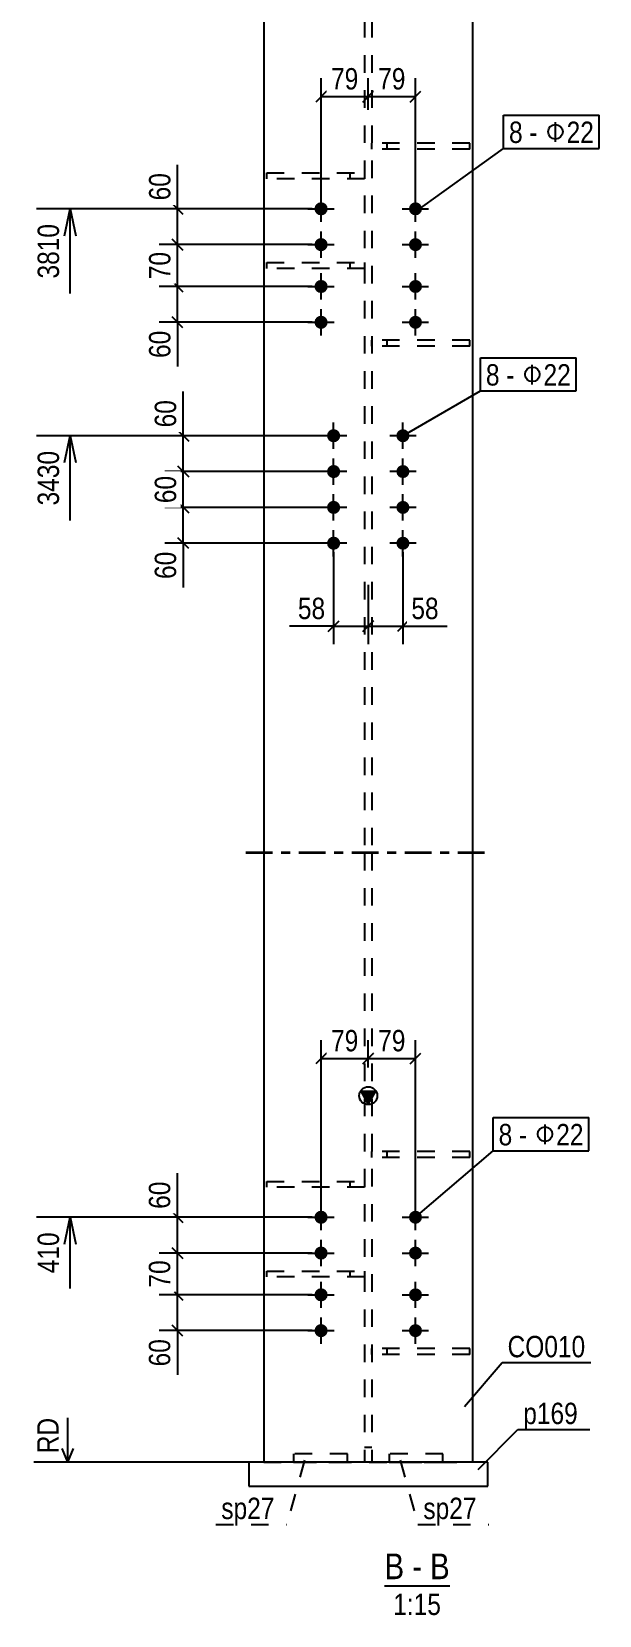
# Model space of a CAD drawing. Header units: millimetres. Extents: x -256 to 585, y -266 to 328.
# Drawn here: x 133.1 to 196.5, y -15.1 to 161.7 of the extents above; entities that cross this region are included whole.
import ezdxf

# ---------------------------------------------------------------- set-up
doc = ezdxf.new("R2010")
doc.units = ezdxf.units.MM
doc.linetypes.add('DXK_LINE_DOT2', pattern=[3.9198, 1.9599, -1.9599])
doc.linetypes.add('DXK_LINE_DOT3', pattern=[5.9187, 2.979, -0.9799, 0.9799, -0.9799])
doc.styles.add('Arial Narrow', font='ARIALN.TTF', dxfattribs={"height": 0.2})

# ---------------------------------------------------------------- blocks, each defined once
blk = doc.blocks.new('Unknown-252070812-13 - 5506')
at = {"color": 6, "linetype": 'Continuous'}
blk.add_line((172.51, -11.82), (179.78, -11.82), dxfattribs=at)
at = {"color": 0, "linetype": 'Continuous'}
for points in [[(174.7, -11.07), (174.7, -8.07), (172.51, -8.07), (172.51, -11.07)], [(176.69, -11.07), (176.69, -8.07), (175.6, -8.07), (175.6, -11.07)], [(179.78, -11.07), (179.78, -8.07), (177.59, -8.07), (177.59, -11.07)], [(178.81, -15.07), (178.81, -12.57), (173.48, -12.57), (173.48, -15.07)]]:
    blk.add_wipeout(points, dxfattribs=at)
at = {"color": 6, "linetype": 'Continuous', "style": 'Arial Narrow'}
for s, height, p in [('B', 2.86, (172.51, -11.07)), ('B', 2.86, (177.59, -11.07)), ('-', 2.86, (175.6, -11.07)), ('1:15', 2.386, (173.48, -15.07))]:
    blk.add_text(s, height=height, dxfattribs=at).set_placement(p)
blk = doc.blocks.new('Part-252070812-5602 - 5506')
at = {"color": 2, "linetype": 'Continuous'}
for p, q in [((157.36, 2), (157.36, -0.67)), ((184.03, 2), (157.36, 2)), ((184.03, -0.67), (184.03, 2)), ((157.36, -0.67), (184.03, -0.67))]:
    blk.add_line(p, q, dxfattribs=at)
blk = doc.blocks.new('Bolt-252070812-5772 - 5506')
at = {"linetype": 'Continuous'}
for points in [[(166.09, 116.57, -1), (167.56, 116.57, -1)], [(166.09, 112.57, -1), (167.56, 112.57, -1)], [(166.09, 108.57, -1), (167.56, 108.57, -1)], [(166.09, 104.57, -1), (167.56, 104.57, -1)]]:
    blk.add_hatch(color=3, dxfattribs=at).paths.add_polyline_path(points)
at = {"color": 3, "linetype": 'Continuous'}
for p, q in [((166.83, 115.1), (166.83, 118.03)), ((168.29, 116.57), (165.36, 116.57)), ((166.83, 111.1), (166.83, 114.03)), ((168.29, 112.57), (165.36, 112.57)), ((166.83, 107.1), (166.83, 110.03)), ((168.29, 108.57), (165.36, 108.57)), ((168.29, 104.57), (165.36, 104.57)), ((166.83, 103.1), (166.83, 106.03))]:
    blk.add_line(p, q, dxfattribs=at)
blk = doc.blocks.new('Part-252070812-5712 - 5506')
at = {"color": 7, "linetype": 'DXK_LINE_DOT2'}
for p, q in [((182.03, 14.67), (171.09, 14.67)), ((171.09, 14), (171.09, 14.67)), ((172.76, 14.67), (172.76, 14)), ((182.03, 14), (182.03, 14.67)), ((182.03, 14), (171.09, 14)), ((182.03, 14), (182.03, 14))]:
    blk.add_line(p, q, dxfattribs=at)
blk = doc.blocks.new('Part-252070812-5537 - 5506')
at = {"linetype": 'Continuous'}
blk.add_hatch(color=2, dxfattribs=at).paths.add_polyline_path([(170.69, 42), (169.89, 43.4), (171.49, 43.4)])
at = {"color": 2, "linetype": 'Continuous'}
for p, q in [((159.03, 182.57), (159.03, 70.1)), ((182.36, 70.1), (182.36, 182.57)), ((159.03, 70), (159.03, 2)), ((182.36, 2), (182.36, 70)), ((170.69, 42), (169.89, 43.4)), ((169.89, 43.4), (171.49, 43.4)), ((171.49, 43.4), (170.69, 42))]:
    blk.add_line(p, q, dxfattribs=at)
at = {"color": 7, "linetype": 'DXK_LINE_DOT2'}
for p, q in [((170.29, 182.57), (170.29, 70.1)), ((171.09, 182.57), (171.09, 70.1)), ((170.29, 70), (170.29, 2)), ((171.09, 70), (171.09, 2)), ((170.29, 3.67), (171.09, 3.67)), ((159.03, 2), (182.36, 2))]:
    blk.add_line(p, q, dxfattribs=at)
at = {"color": 4, "linetype": 'DXK_LINE_DOT3'}
for p, q in [((157.02, 70.1), (184.36, 70.1)), ((157.02, 70), (184.36, 70))]:
    blk.add_line(p, q, dxfattribs=at)
at = {"color": 2, "linetype": 'Continuous'}
blk.add_circle((170.69, 42.9), 1, dxfattribs=at)
blk = doc.blocks.new('Part-252070812-5697 - 5506')
at = {"color": 7, "linetype": 'DXK_LINE_DOT2'}
for p, q in [((159.36, 23.33), (159.36, 23.33)), ((159.36, 22.67), (159.36, 23.33)), ((159.36, 23.33), (170.29, 23.33)), ((168.63, 23.33), (168.63, 22.67)), ((170.29, 23.33), (170.29, 22.67)), ((170.29, 22.67), (159.36, 22.67))]:
    blk.add_line(p, q, dxfattribs=at)
blk = doc.blocks.new('Part-252070812-5652 - 5506')
at = {"color": 7, "linetype": 'DXK_LINE_DOT2'}
for p, q in [((159.36, 145.9), (159.36, 145.9)), ((159.36, 145.23), (159.36, 145.9)), ((159.36, 145.9), (170.29, 145.9)), ((170.29, 145.23), (159.36, 145.23)), ((168.63, 145.9), (168.63, 145.23)), ((170.29, 145.9), (170.29, 145.23))]:
    blk.add_line(p, q, dxfattribs=at)
blk = doc.blocks.new('Part-252070812-5662 - 5506')
at = {"color": 7, "linetype": 'DXK_LINE_DOT2'}
for p, q in [((159.36, 135.9), (159.36, 135.9)), ((159.36, 135.23), (159.36, 135.9)), ((159.36, 135.9), (170.29, 135.9)), ((170.29, 135.23), (159.36, 135.23)), ((168.63, 135.9), (168.63, 135.23)), ((170.29, 135.9), (170.29, 135.23))]:
    blk.add_line(p, q, dxfattribs=at)
blk = doc.blocks.new('Part-252070812-5672 - 5506')
at = {"color": 7, "linetype": 'DXK_LINE_DOT2'}
for p, q in [((182.03, 149.23), (171.09, 149.23)), ((171.09, 148.57), (171.09, 149.23)), ((182.03, 148.57), (171.09, 148.57)), ((172.76, 149.23), (172.76, 148.57)), ((182.03, 148.57), (182.03, 149.23)), ((182.03, 148.57), (182.03, 148.57))]:
    blk.add_line(p, q, dxfattribs=at)
blk = doc.blocks.new('Part-252070812-5677 - 5506')
at = {"color": 7, "linetype": 'DXK_LINE_DOT2'}
for p, q in [((182.03, 127.23), (171.09, 127.23)), ((171.09, 126.57), (171.09, 127.23)), ((182.03, 126.57), (171.09, 126.57)), ((172.76, 127.23), (172.76, 126.57)), ((182.03, 126.57), (182.03, 127.23)), ((182.03, 126.57), (182.03, 126.57))]:
    blk.add_line(p, q, dxfattribs=at)
blk = doc.blocks.new('Part-252070812-5687 - 5506')
at = {"color": 7, "linetype": 'DXK_LINE_DOT2'}
for p, q in [((159.36, 33.33), (159.36, 33.33)), ((159.36, 32.67), (159.36, 33.33)), ((159.36, 33.33), (170.29, 33.33)), ((170.29, 32.67), (159.36, 32.67)), ((168.63, 33.33), (168.63, 32.67)), ((170.29, 33.33), (170.29, 32.67))]:
    blk.add_line(p, q, dxfattribs=at)
blk = doc.blocks.new('Part-252070812-5707 - 5506')
at = {"color": 7, "linetype": 'DXK_LINE_DOT2'}
for p, q in [((182.03, 36.67), (171.09, 36.67)), ((171.09, 36), (171.09, 36.67)), ((182.03, 36), (171.09, 36)), ((172.76, 36.67), (172.76, 36)), ((182.03, 36), (182.03, 36.67)), ((182.03, 36), (182.03, 36))]:
    blk.add_line(p, q, dxfattribs=at)
blk = doc.blocks.new('Part-252070812-18304 - 5506')
at = {"color": 7, "linetype": 'DXK_LINE_DOT2'}
for p, q in [((173.03, 2.93), (173.03, 2)), ((179.03, 2.93), (173.03, 2.93)), ((173.03, 2), (179.03, 2)), ((179.03, 2), (179.03, 2.93))]:
    blk.add_line(p, q, dxfattribs=at)
blk = doc.blocks.new('Bolt-252070812-5737 - 5506')
at = {"linetype": 'Continuous'}
for points in [[(164.69, 141.9, -1), (166.16, 141.9, -1)], [(164.69, 137.9, -1), (166.16, 137.9, -1)], [(164.69, 133.23, -1), (166.16, 133.23, -1)], [(164.69, 129.23, -1), (166.16, 129.23, -1)]]:
    blk.add_hatch(color=3, dxfattribs=at).paths.add_polyline_path(points)
at = {"color": 3, "linetype": 'Continuous'}
for p, q in [((165.43, 140.43), (165.43, 143.37)), ((163.96, 141.9), (166.89, 141.9)), ((163.96, 137.9), (166.89, 137.9)), ((165.43, 136.43), (165.43, 139.37)), ((165.43, 131.77), (165.43, 134.7)), ((163.96, 133.23), (166.89, 133.23)), ((163.96, 129.23), (166.89, 129.23)), ((165.43, 127.77), (165.43, 130.7))]:
    blk.add_line(p, q, dxfattribs=at)
blk = doc.blocks.new('Bolt-252070812-5742 - 5506')
at = {"linetype": 'Continuous'}
for points in [[(175.23, 141.9, -1), (176.69, 141.9, -1)], [(175.23, 137.9, -1), (176.69, 137.9, -1)], [(175.23, 133.23, -1), (176.69, 133.23, -1)], [(175.23, 129.23, -1), (176.69, 129.23, -1)]]:
    blk.add_hatch(color=3, dxfattribs=at).paths.add_polyline_path(points)
at = {"color": 3, "linetype": 'Continuous'}
for p, q in [((175.96, 140.43), (175.96, 143.37)), ((174.49, 141.9), (177.43, 141.9)), ((174.49, 137.9), (177.43, 137.9)), ((175.96, 136.43), (175.96, 139.37)), ((175.96, 131.77), (175.96, 134.7)), ((174.49, 133.23), (177.43, 133.23)), ((174.49, 129.23), (177.43, 129.23)), ((175.96, 127.77), (175.96, 130.7))]:
    blk.add_line(p, q, dxfattribs=at)
blk = doc.blocks.new('Bolt-252070812-5747 - 5506')
at = {"linetype": 'Continuous'}
for points in [[(164.69, 29.33, -1), (166.16, 29.33, -1)], [(164.69, 25.33, -1), (166.16, 25.33, -1)], [(164.69, 20.67, -1), (166.16, 20.67, -1)], [(164.69, 16.67, -1), (166.16, 16.67, -1)]]:
    blk.add_hatch(color=3, dxfattribs=at).paths.add_polyline_path(points)
at = {"color": 3, "linetype": 'Continuous'}
for p, q in [((165.43, 27.87), (165.43, 30.8)), ((163.96, 29.33), (166.89, 29.33)), ((165.43, 23.87), (165.43, 26.8)), ((163.96, 25.33), (166.89, 25.33)), ((165.43, 19.2), (165.43, 22.13)), ((163.96, 20.67), (166.89, 20.67)), ((165.43, 15.2), (165.43, 18.13)), ((163.96, 16.67), (166.89, 16.67))]:
    blk.add_line(p, q, dxfattribs=at)
blk = doc.blocks.new('Bolt-252070812-5752 - 5506')
at = {"linetype": 'Continuous'}
for points in [[(175.23, 29.33, -1), (176.69, 29.33, -1)], [(175.23, 25.33, -1), (176.69, 25.33, -1)], [(175.23, 20.67, -1), (176.69, 20.67, -1)], [(175.23, 16.67, -1), (176.69, 16.67, -1)]]:
    blk.add_hatch(color=3, dxfattribs=at).paths.add_polyline_path(points)
at = {"color": 3, "linetype": 'Continuous'}
for p, q in [((175.96, 27.87), (175.96, 30.8)), ((174.49, 29.33), (177.43, 29.33)), ((175.96, 23.87), (175.96, 26.8)), ((174.49, 25.33), (177.43, 25.33)), ((175.96, 19.2), (175.96, 22.13)), ((174.49, 20.67), (177.43, 20.67)), ((175.96, 15.2), (175.96, 18.13)), ((174.49, 16.67), (177.43, 16.67))]:
    blk.add_line(p, q, dxfattribs=at)
blk = doc.blocks.new('Bolt-252070812-5767 - 5506')
at = {"linetype": 'Continuous'}
for points in [[(173.83, 116.57, -1), (175.29, 116.57, -1)], [(173.83, 112.57, -1), (175.29, 112.57, -1)], [(173.83, 108.57, -1), (175.29, 108.57, -1)], [(173.83, 104.57, -1), (175.29, 104.57, -1)]]:
    blk.add_hatch(color=3, dxfattribs=at).paths.add_polyline_path(points)
at = {"color": 3, "linetype": 'Continuous'}
for p, q in [((174.56, 115.1), (174.56, 118.03)), ((176.03, 116.57), (173.09, 116.57)), ((174.56, 111.1), (174.56, 114.03)), ((176.03, 112.57), (173.09, 112.57)), ((174.56, 107.1), (174.56, 110.03)), ((176.03, 108.57), (173.09, 108.57)), ((176.03, 104.57), (173.09, 104.57)), ((174.56, 103.1), (174.56, 106.03))]:
    blk.add_line(p, q, dxfattribs=at)
blk = doc.blocks.new('Part-252070812-18302 - 5506')
at = {"color": 7, "linetype": 'DXK_LINE_DOT2'}
for p, q in [((162.36, 2.93), (162.36, 2)), ((168.36, 2.93), (162.36, 2.93)), ((162.36, 2), (168.36, 2)), ((168.36, 2), (168.36, 2.93))]:
    blk.add_line(p, q, dxfattribs=at)
blk = doc.blocks.new('StraightDimension-252070812-48450 - 5506')
at = {"color": 7, "linetype": 'Continuous'}
for p, q in [((148.79, 21.27), (149.99, 20.07)), ((164.43, 20.67), (147.34, 20.67)), ((149.39, 16.67), (149.39, 20.67)), ((164.43, 16.67), (147.34, 16.67)), ((149.99, 16.07), (148.79, 17.27))]:
    blk.add_line(p, q, dxfattribs=at)
at = {"color": 0}
blk.add_wipeout([(149.09, 16.23), (145.59, 16.23), (145.59, 12.18), (149.09, 12.18)], dxfattribs=at)
at = {"color": 7, "linetype": 'Continuous'}
blk.add_line((149.39, 16.67), (149.39, 11.74), dxfattribs=at)
blk.add_line((149.39, 16.67), (149.39, 11.74), dxfattribs=at)
at = {"color": 4, "style": 'Arial Narrow'}
blk.add_text('60', height=2.386, rotation=90.0002, dxfattribs=at).set_placement((148.59, 12.68))
blk = doc.blocks.new('StraightDimension-252070812-48728 - 5506')
at = {"color": 7, "linetype": 'Continuous'}
for p, q in [((164.43, 133.23), (147.36, 133.23)), ((148.81, 133.83), (150.01, 132.63)), ((149.41, 129.23), (149.41, 133.23)), ((164.43, 129.23), (147.36, 129.23)), ((150.01, 128.63), (148.81, 129.83))]:
    blk.add_line(p, q, dxfattribs=at)
at = {"color": 0}
blk.add_wipeout([(149.11, 128.8), (145.61, 128.8), (145.61, 124.75), (149.11, 124.75)], dxfattribs=at)
at = {"color": 7, "linetype": 'Continuous'}
blk.add_line((149.41, 129.23), (149.41, 124.31), dxfattribs=at)
blk.add_line((149.41, 129.23), (149.41, 124.31), dxfattribs=at)
at = {"color": 4, "style": 'Arial Narrow'}
blk.add_text('60', height=2.386, rotation=90.0002, dxfattribs=at).set_placement((148.61, 125.25))
blk = doc.blocks.new('StraightDimension-252070812-48620 - 5506')
at = {"color": 7, "linetype": 'Continuous'}
for p, q in [((174.56, 103.57), (174.56, 93.3)), ((170.69, 99.94), (170.69, 93.3)), ((170.09, 94.7), (171.29, 95.9)), ((175.16, 95.9), (173.96, 94.7)), ((170.69, 95.3), (174.56, 95.3))]:
    blk.add_line(p, q, dxfattribs=at)
at = {"color": 0}
blk.add_wipeout([(179.04, 95.6), (179.04, 99.1), (175, 99.1), (175, 95.6)], dxfattribs=at)
at = {"color": 7, "linetype": 'Continuous'}
blk.add_line((174.56, 95.3), (179.48, 95.3), dxfattribs=at)
blk.add_line((174.56, 95.3), (179.48, 95.3), dxfattribs=at)
at = {"color": 4, "style": 'Arial Narrow'}
blk.add_text('58', height=2.386, dxfattribs=at).set_placement((175.5, 96.1))
blk = doc.blocks.new('StraightDimension-252070812-48726 - 5506')
at = {"color": 7, "linetype": 'Continuous'}
for p, q in [((164.43, 141.9), (147.36, 141.9)), ((148.81, 142.5), (150.01, 141.3)), ((149.41, 137.9), (149.41, 141.9)), ((164.43, 137.9), (147.36, 137.9)), ((150.01, 137.3), (148.81, 138.5))]:
    blk.add_line(p, q, dxfattribs=at)
at = {"color": 0}
blk.add_wipeout([(149.11, 146.38), (145.61, 146.38), (145.61, 142.34), (149.11, 142.34)], dxfattribs=at)
at = {"color": 7, "linetype": 'Continuous'}
blk.add_line((149.41, 141.9), (149.41, 146.82), dxfattribs=at)
blk.add_line((149.41, 141.9), (149.41, 146.82), dxfattribs=at)
at = {"color": 4, "style": 'Arial Narrow'}
blk.add_text('60', height=2.386, rotation=90.0002, dxfattribs=at).set_placement((148.61, 142.84))
blk = doc.blocks.new('StraightDimension-252070812-48542 - 5506')
at = {"color": 7, "linetype": 'Continuous'}
for p, q in [((170.69, 46.03), (170.69, 49.1)), ((175.96, 30.33), (175.96, 49.1)), ((171.29, 47.65), (170.09, 46.45)), ((170.69, 47.05), (175.96, 47.05)), ((175.36, 46.45), (176.56, 47.65))]:
    blk.add_line(p, q, dxfattribs=at)
at = {"color": 0}
blk.add_wipeout([(175.35, 47.35), (175.35, 50.85), (171.3, 50.85), (171.3, 47.35)], dxfattribs=at)
at = {"color": 4, "style": 'Arial Narrow'}
blk.add_text('79', height=2.386, dxfattribs=at).set_placement((171.8, 47.85))
blk = doc.blocks.new('StraightDimension-252070812-48621 - 5506')
at = {"color": 7, "linetype": 'Continuous'}
for p, q in [((166.83, 103.57), (166.83, 93.3)), ((170.69, 99.94), (170.69, 93.3)), ((166.23, 94.7), (167.43, 95.9)), ((171.29, 95.9), (170.09, 94.7)), ((166.83, 95.3), (170.69, 95.3))]:
    blk.add_line(p, q, dxfattribs=at)
at = {"color": 0}
blk.add_wipeout([(166.39, 95.6), (166.39, 99.1), (162.34, 99.1), (162.34, 95.6)], dxfattribs=at)
at = {"color": 7, "linetype": 'Continuous'}
blk.add_line((166.83, 95.3), (161.9, 95.3), dxfattribs=at)
blk.add_line((166.83, 95.3), (161.9, 95.3), dxfattribs=at)
at = {"color": 4, "style": 'Arial Narrow'}
blk.add_text('58', height=2.386, dxfattribs=at).set_placement((162.84, 96.1))
blk = doc.blocks.new('StraightDimension-252070812-48449 - 5506')
at = {"color": 7, "linetype": 'Continuous'}
for p, q in [((164.43, 25.33), (147.34, 25.33)), ((148.79, 25.93), (149.99, 24.73)), ((149.39, 20.67), (149.39, 25.33)), ((149.99, 20.07), (148.79, 21.27)), ((164.43, 20.67), (147.34, 20.67))]:
    blk.add_line(p, q, dxfattribs=at)
at = {"color": 0}
blk.add_wipeout([(149.09, 25.02), (145.59, 25.02), (145.59, 20.98), (149.09, 20.98)], dxfattribs=at)
at = {"color": 4, "style": 'Arial Narrow'}
blk.add_text('70', height=2.386, rotation=90.0002, dxfattribs=at).set_placement((148.59, 21.48))
blk = doc.blocks.new('StraightDimension-252070812-48448 - 5506')
at = {"color": 7, "linetype": 'Continuous'}
for p, q in [((164.43, 29.33), (147.34, 29.33)), ((148.79, 29.93), (149.99, 28.73)), ((149.39, 25.33), (149.39, 29.33)), ((164.43, 25.33), (147.34, 25.33)), ((149.99, 24.73), (148.79, 25.93))]:
    blk.add_line(p, q, dxfattribs=at)
at = {"color": 0}
blk.add_wipeout([(149.09, 33.82), (145.59, 33.82), (145.59, 29.77), (149.09, 29.77)], dxfattribs=at)
at = {"color": 7, "linetype": 'Continuous'}
blk.add_line((149.39, 29.33), (149.39, 34.26), dxfattribs=at)
blk.add_line((149.39, 29.33), (149.39, 34.26), dxfattribs=at)
at = {"color": 4, "style": 'Arial Narrow'}
blk.add_text('60', height=2.386, rotation=90.0002, dxfattribs=at).set_placement((148.59, 30.27))
blk = doc.blocks.new('StraightDimension-252070812-48595 - 5506')
at = {"color": 7, "linetype": 'Continuous'}
for p, q in [((165.83, 108.57), (148, 108.57)), ((149.45, 109.17), (150.65, 107.97)), ((150.05, 104.57), (150.05, 108.57)), ((165.83, 104.57), (148, 104.57)), ((150.65, 103.97), (149.45, 105.17))]:
    blk.add_line(p, q, dxfattribs=at)
at = {"color": 0}
blk.add_wipeout([(149.75, 104.13), (146.25, 104.13), (146.25, 100.08), (149.75, 100.08)], dxfattribs=at)
at = {"color": 7, "linetype": 'Continuous'}
blk.add_line((150.05, 104.57), (150.05, 99.64), dxfattribs=at)
blk.add_line((150.05, 104.57), (150.05, 99.64), dxfattribs=at)
at = {"color": 4, "style": 'Arial Narrow'}
blk.add_text('60', height=2.386, rotation=90.0002, dxfattribs=at).set_placement((149.25, 100.58))
blk = doc.blocks.new('StraightDimension-252070812-48754 - 5506')
at = {"color": 7, "linetype": 'Continuous'}
for p, q in [((165.43, 142.9), (165.43, 156.47)), ((170.69, 152.94), (170.69, 156.47)), ((166.03, 155.02), (164.83, 153.82)), ((165.43, 154.42), (170.69, 154.42)), ((170.09, 153.82), (171.29, 155.02))]:
    blk.add_line(p, q, dxfattribs=at)
at = {"color": 0}
blk.add_wipeout([(170.08, 154.72), (170.08, 158.22), (166.04, 158.22), (166.04, 154.72)], dxfattribs=at)
at = {"color": 4, "style": 'Arial Narrow'}
blk.add_text('79', height=2.386, dxfattribs=at).set_placement((166.54, 155.22))
blk = doc.blocks.new('StraightDimension-252070812-48365 - 5506')
at = {"color": 7, "linetype": 'Continuous'}
for p, q in [((164.43, 141.9), (133.68, 141.9)), ((136.8, 138.9), (137.43, 141.9)), ((137.43, 141.9), (138.05, 138.9)), ((137.43, 132.43), (137.43, 141.9))]:
    blk.add_line(p, q, dxfattribs=at)
at = {"color": 0}
blk.add_wipeout([(136.68, 140.71), (133.18, 140.71), (133.18, 133.62), (136.68, 133.62)], dxfattribs=at)
at = {"color": 4, "style": 'Arial Narrow'}
blk.add_text('3810', height=2.386, rotation=90.0002, dxfattribs=at).set_placement((136.18, 134.12))
blk = doc.blocks.new('StraightDimension-252070812-48366 - 5506')
at = {"color": 7, "linetype": 'Continuous'}
for p, q in [((165.83, 116.57), (133.68, 116.57)), ((136.8, 113.57), (137.43, 116.57)), ((137.43, 116.57), (138.05, 113.57)), ((137.43, 107.1), (137.43, 116.57))]:
    blk.add_line(p, q, dxfattribs=at)
at = {"color": 0}
blk.add_wipeout([(136.68, 115.38), (133.18, 115.38), (133.18, 108.29), (136.68, 108.29)], dxfattribs=at)
at = {"color": 4, "style": 'Arial Narrow'}
blk.add_text('3430', height=2.386, rotation=90.0002, dxfattribs=at).set_placement((136.18, 108.79))
blk = doc.blocks.new('StraightDimension-252070812-48753 - 5506')
at = {"color": 7, "linetype": 'Continuous'}
for p, q in [((170.69, 152.94), (170.69, 156.47)), ((175.96, 142.9), (175.96, 156.47)), ((171.29, 155.02), (170.09, 153.82)), ((170.69, 154.42), (175.96, 154.42)), ((175.36, 153.82), (176.56, 155.02))]:
    blk.add_line(p, q, dxfattribs=at)
at = {"color": 0}
blk.add_wipeout([(175.35, 154.72), (175.35, 158.22), (171.3, 158.22), (171.3, 154.72)], dxfattribs=at)
at = {"color": 4, "style": 'Arial Narrow'}
blk.add_text('79', height=2.386, dxfattribs=at).set_placement((171.8, 155.22))
blk = doc.blocks.new('StraightDimension-252070812-48367 - 5506')
at = {"color": 7, "linetype": 'Continuous'}
for p, q in [((164.43, 29.33), (133.68, 29.33)), ((136.8, 26.33), (137.43, 29.33)), ((137.43, 29.33), (138.05, 26.33)), ((137.43, 21.39), (137.43, 29.33))]:
    blk.add_line(p, q, dxfattribs=at)
at = {"color": 0, "linetype": 'Continuous'}
blk.add_wipeout([(136.63, 7.44), (133.13, 7.44), (133.13, 2.49), (136.63, 2.49)], dxfattribs=at)
at = {"color": 7, "linetype": 'Continuous'}
for p, q in [((137.13, 6.94), (137.13, 2)), ((158.03, 2), (133.38, 2)), ((136.5, 3.5), (137.13, 2)), ((137.75, 3.5), (137.13, 2))]:
    blk.add_line(p, q, dxfattribs=at)
at = {"color": 4, "linetype": 'Continuous', "style": 'Arial Narrow'}
blk.add_text('RD', height=2.386, rotation=90.0002, dxfattribs=at).set_placement((136.13, 2.99))
at = {"color": 0}
blk.add_wipeout([(136.68, 28.15), (133.18, 28.15), (133.18, 22.58), (136.68, 22.58)], dxfattribs=at)
at = {"color": 4, "style": 'Arial Narrow'}
blk.add_text('410', height=2.386, rotation=90.0002, dxfattribs=at).set_placement((136.18, 23.08))
blk = doc.blocks.new('StraightDimension-252070812-48543 - 5506')
at = {"color": 7, "linetype": 'Continuous'}
for p, q in [((165.43, 30.33), (165.43, 49.1)), ((170.69, 46.03), (170.69, 49.1)), ((166.03, 47.65), (164.83, 46.45)), ((165.43, 47.05), (170.69, 47.05)), ((170.09, 46.45), (171.29, 47.65))]:
    blk.add_line(p, q, dxfattribs=at)
at = {"color": 0}
blk.add_wipeout([(170.08, 47.35), (170.08, 50.85), (166.04, 50.85), (166.04, 47.35)], dxfattribs=at)
at = {"color": 4, "style": 'Arial Narrow'}
blk.add_text('79', height=2.386, dxfattribs=at).set_placement((166.54, 47.85))
blk = doc.blocks.new('StraightDimension-252070812-48593 - 5506')
at = {"color": 7, "linetype": 'Continuous'}
for p, q in [((149.45, 117.17), (150.65, 115.97)), ((165.83, 116.57), (148, 116.57)), ((150.05, 112.57), (150.05, 116.57)), ((150.65, 111.97), (149.45, 113.17)), ((165.83, 112.57), (148, 112.57))]:
    blk.add_line(p, q, dxfattribs=at)
at = {"color": 0}
blk.add_wipeout([(149.75, 121.05), (146.25, 121.05), (146.25, 117), (149.75, 117)], dxfattribs=at)
at = {"color": 7, "linetype": 'Continuous'}
blk.add_line((150.05, 116.57), (150.05, 121.49), dxfattribs=at)
blk.add_line((150.05, 116.57), (150.05, 121.49), dxfattribs=at)
at = {"color": 4, "style": 'Arial Narrow'}
blk.add_text('60', height=2.386, rotation=90.0002, dxfattribs=at).set_placement((149.25, 117.5))
blk = doc.blocks.new('StraightDimension-252070812-48594 - 5506')
at = {"color": 7, "linetype": 'Continuous'}
for p, q in [((149.45, 113.17), (150.65, 111.97)), ((165.83, 112.57), (148, 112.57)), ((150.05, 108.57), (150.05, 112.57)), ((165.83, 108.57), (148, 108.57)), ((150.65, 107.97), (149.45, 109.17))]:
    blk.add_line(p, q, dxfattribs=at)
at = {"color": 0}
blk.add_wipeout([(149.75, 112.59), (146.25, 112.59), (146.25, 108.54), (149.75, 108.54)], dxfattribs=at)
at = {"color": 4, "style": 'Arial Narrow'}
blk.add_text('60', height=2.386, rotation=90.0002, dxfattribs=at).set_placement((149.25, 109.04))
blk = doc.blocks.new('StraightDimension-252070812-48727 - 5506')
at = {"color": 7, "linetype": 'Continuous'}
for p, q in [((164.43, 137.9), (147.36, 137.9)), ((148.81, 138.5), (150.01, 137.3)), ((149.41, 133.23), (149.41, 137.9)), ((164.43, 133.23), (147.36, 133.23)), ((150.01, 132.63), (148.81, 133.83))]:
    blk.add_line(p, q, dxfattribs=at)
at = {"color": 0}
blk.add_wipeout([(149.11, 137.59), (145.61, 137.59), (145.61, 133.54), (149.11, 133.54)], dxfattribs=at)
at = {"color": 4, "style": 'Arial Narrow'}
blk.add_text('70', height=2.386, rotation=90.0002, dxfattribs=at).set_placement((148.61, 134.04))
blk = doc.blocks.new('Mark-252070812-18979 - 5506')
at = {"color": 7, "linetype": 'DXK_LINE_DOT2'}
blk.add_line((163.58, 2.21), (161.58, -4.96), dxfattribs=at)
at = {"color": 0}
blk.add_wipeout([(160.23, -4.36), (160.23, -1.86), (154.29, -1.86), (154.29, -4.36)], dxfattribs=at)
blk.add_wipeout([(160.23, -4.36), (160.23, -1.86), (154.29, -1.86), (154.29, -4.36)], dxfattribs=at)
at = {"color": 7, "linetype": 'DXK_LINE_DOT2'}
blk.add_line((153.69, -4.96), (161.58, -4.96), dxfattribs=at)
at = {"color": 3, "style": 'Arial Narrow'}
blk.add_text('sp27', height=2.386, dxfattribs=at).set_placement((154.29, -4.36))
blk = doc.blocks.new('Mark-252070812-5533 - 5506')
at = {"color": 0}
blk.add_wipeout([(194.92, 13.7), (194.92, 16.2), (186.24, 16.2), (186.24, 13.7)], dxfattribs=at)
blk.add_wipeout([(194.92, 13.7), (194.92, 16.2), (186.24, 16.2), (186.24, 13.7)], dxfattribs=at)
at = {"color": 7, "linetype": 'Continuous'}
for p, q in [((181.42, 8.22), (185.64, 13.1)), ((185.64, 13.1), (195.52, 13.1))]:
    blk.add_line(p, q, dxfattribs=at)
at = {"color": 3, "style": 'Arial Narrow'}
blk.add_text('CO010', height=2.386, dxfattribs=at).set_placement((186.24, 13.7))
blk = doc.blocks.new('Mark-252070812-5598 - 5506')
at = {"color": 0}
blk.add_wipeout([(194.08, 6.24), (194.08, 8.74), (187.99, 8.74), (187.99, 6.24)], dxfattribs=at)
blk.add_wipeout([(194.08, 6.24), (194.08, 8.74), (187.99, 8.74), (187.99, 6.24)], dxfattribs=at)
at = {"color": 7, "linetype": 'Continuous'}
for p, q in [((182.94, 1.18), (187.39, 5.64)), ((187.39, 5.64), (195.43, 5.64))]:
    blk.add_line(p, q, dxfattribs=at)
at = {"color": 3, "style": 'Arial Narrow'}
blk.add_text('p169', height=2.386, dxfattribs=at).set_placement((187.99, 6.24))
blk = doc.blocks.new('Mark-252070812-18982 - 5506')
at = {"color": 0}
blk.add_wipeout([(182.78, -4.36), (182.78, -1.86), (176.84, -1.86), (176.84, -4.36)], dxfattribs=at)
blk.add_wipeout([(182.78, -4.36), (182.78, -1.86), (176.84, -1.86), (176.84, -4.36)], dxfattribs=at)
at = {"color": 7, "linetype": 'DXK_LINE_DOT2'}
for p, q in [((174.24, 2.21), (176.24, -4.96)), ((176.24, -4.96), (184.13, -4.96))]:
    blk.add_line(p, q, dxfattribs=at)
at = {"color": 3, "style": 'Arial Narrow'}
blk.add_text('sp27', height=2.386, dxfattribs=at).set_placement((176.84, -4.36))
blk = doc.blocks.new('MarkSet-252070812-44022 - 5506')
at = {"color": 0}
blk.add_wipeout([(187.92, 149.25), (187.92, 151.75), (186.4, 151.75), (186.4, 149.25)], dxfattribs=at)
blk.add_wipeout([(187.92, 149.25), (187.92, 151.75), (186.4, 151.75), (186.4, 149.25)], dxfattribs=at)
at = {"color": 7, "linetype": 'Continuous'}
for p, q in [((185.8, 148.65), (185.8, 152.35)), ((175.87, 141.48), (185.8, 148.65))]:
    blk.add_line(p, q, dxfattribs=at)
at = {"color": 0}
blk.add_wipeout([(189.58, 149.25), (189.58, 151.75), (188.67, 151.75), (188.67, 149.25)], dxfattribs=at)
blk.add_wipeout([(189.58, 149.25), (189.58, 151.75), (188.67, 151.75), (188.67, 149.25)], dxfattribs=at)
at = {"color": 3, "style": 'Arial Narrow'}
blk.add_text('8', height=2.39, dxfattribs=at).set_placement((186.4, 149.25))
at = {"color": 0}
blk.add_wipeout([(192.83, 149.25), (192.83, 151.75), (190.33, 151.75), (190.33, 149.25)], dxfattribs=at)
at = {"color": 3, "linetype": 'Continuous'}
blk.add_line((191.58, 149.38), (191.58, 151.57), dxfattribs=at)
at = {"color": 3, "style": 'Arial Narrow'}
blk.add_text('-', height=2.39, dxfattribs=at).set_placement((188.67, 149.25))
at = {"color": 0}
blk.add_wipeout([(195.88, 149.25), (195.88, 151.75), (192.83, 151.75), (192.83, 149.25)], dxfattribs=at)
blk.add_wipeout([(195.88, 149.25), (195.88, 151.75), (192.83, 151.75), (192.83, 149.25)], dxfattribs=at)
at = {"color": 7, "linetype": 'Continuous'}
for p, q in [((185.8, 152.35), (196.48, 152.35)), ((196.48, 148.65), (196.48, 152.35)), ((185.8, 148.65), (196.48, 148.65))]:
    blk.add_line(p, q, dxfattribs=at)
at = {"color": 3, "linetype": 'Continuous'}
blk.add_circle((191.58, 150.5), 0.812, dxfattribs=at)
at = {"color": 3, "style": 'Arial Narrow'}
blk.add_text('22', height=2.386, dxfattribs=at).set_placement((192.83, 149.25))
blk = doc.blocks.new('MarkSet-252070812-51120 - 5506')
at = {"color": 0}
blk.add_wipeout([(186.76, 37.36), (186.76, 39.86), (185.24, 39.86), (185.24, 37.36)], dxfattribs=at)
blk.add_wipeout([(186.76, 37.36), (186.76, 39.86), (185.24, 39.86), (185.24, 37.36)], dxfattribs=at)
at = {"color": 7, "linetype": 'Continuous'}
for p, q in [((184.64, 36.76), (184.64, 40.46)), ((175.96, 29.33), (184.64, 36.76))]:
    blk.add_line(p, q, dxfattribs=at)
at = {"color": 0}
blk.add_wipeout([(188.42, 37.36), (188.42, 39.86), (187.51, 39.86), (187.51, 37.36)], dxfattribs=at)
blk.add_wipeout([(188.42, 37.36), (188.42, 39.86), (187.51, 39.86), (187.51, 37.36)], dxfattribs=at)
at = {"color": 3, "style": 'Arial Narrow'}
blk.add_text('8', height=2.39, dxfattribs=at).set_placement((185.24, 37.36))
at = {"color": 0}
blk.add_wipeout([(191.67, 37.36), (191.67, 39.86), (189.17, 39.86), (189.17, 37.36)], dxfattribs=at)
at = {"color": 3, "linetype": 'Continuous'}
blk.add_line((190.42, 37.49), (190.42, 39.67), dxfattribs=at)
at = {"color": 3, "style": 'Arial Narrow'}
blk.add_text('-', height=2.39, dxfattribs=at).set_placement((187.51, 37.36))
at = {"color": 0}
blk.add_wipeout([(194.72, 37.36), (194.72, 39.86), (191.67, 39.86), (191.67, 37.36)], dxfattribs=at)
blk.add_wipeout([(194.72, 37.36), (194.72, 39.86), (191.67, 39.86), (191.67, 37.36)], dxfattribs=at)
at = {"color": 7, "linetype": 'Continuous'}
for p, q in [((184.64, 40.46), (195.32, 40.46)), ((195.32, 36.76), (195.32, 40.46)), ((184.64, 36.76), (195.32, 36.76))]:
    blk.add_line(p, q, dxfattribs=at)
at = {"color": 3, "linetype": 'Continuous'}
blk.add_circle((190.42, 38.61), 0.812, dxfattribs=at)
at = {"color": 3, "style": 'Arial Narrow'}
blk.add_text('22', height=2.386, dxfattribs=at).set_placement((191.67, 37.36))
blk = doc.blocks.new('MarkSet-252070812-51137 - 5506')
at = {"color": 0}
blk.add_wipeout([(185.34, 122.17), (185.34, 124.67), (183.82, 124.67), (183.82, 122.17)], dxfattribs=at)
blk.add_wipeout([(185.34, 122.17), (185.34, 124.67), (183.82, 124.67), (183.82, 122.17)], dxfattribs=at)
at = {"color": 7, "linetype": 'Continuous'}
for p, q in [((183.22, 121.57), (183.22, 125.27)), ((174.56, 116.57), (183.22, 121.57))]:
    blk.add_line(p, q, dxfattribs=at)
at = {"color": 0}
blk.add_wipeout([(187, 122.17), (187, 124.67), (186.09, 124.67), (186.09, 122.17)], dxfattribs=at)
blk.add_wipeout([(187, 122.17), (187, 124.67), (186.09, 124.67), (186.09, 122.17)], dxfattribs=at)
at = {"color": 3, "style": 'Arial Narrow'}
blk.add_text('8', height=2.39, dxfattribs=at).set_placement((183.82, 122.17))
at = {"color": 0}
blk.add_wipeout([(190.25, 122.17), (190.25, 124.67), (187.75, 124.67), (187.75, 122.17)], dxfattribs=at)
at = {"color": 3, "linetype": 'Continuous'}
blk.add_line((189, 122.29), (189, 124.48), dxfattribs=at)
at = {"color": 3, "style": 'Arial Narrow'}
blk.add_text('-', height=2.39, dxfattribs=at).set_placement((186.09, 122.17))
at = {"color": 0}
blk.add_wipeout([(193.3, 122.17), (193.3, 124.67), (190.25, 124.67), (190.25, 122.17)], dxfattribs=at)
blk.add_wipeout([(193.3, 122.17), (193.3, 124.67), (190.25, 124.67), (190.25, 122.17)], dxfattribs=at)
at = {"color": 7, "linetype": 'Continuous'}
for p, q in [((183.22, 125.27), (193.9, 125.27)), ((193.9, 121.57), (193.9, 125.27)), ((183.22, 121.57), (193.9, 121.57))]:
    blk.add_line(p, q, dxfattribs=at)
at = {"color": 3, "linetype": 'Continuous'}
blk.add_circle((189, 123.42), 0.812, dxfattribs=at)
at = {"color": 3, "style": 'Arial Narrow'}
blk.add_text('22', height=2.386, dxfattribs=at).set_placement((190.25, 122.17))

msp = doc.modelspace()

# ---------------------------------------------------------------- block references
for name in ['Part-252070812-5537 - 5506', 'Part-252070812-5672 - 5506', 'Part-252070812-5652 - 5506', 'Bolt-252070812-5737 - 5506', 'Bolt-252070812-5742 - 5506', 'Part-252070812-5662 - 5506', 'Part-252070812-5677 - 5506', 'Bolt-252070812-5772 - 5506', 'Bolt-252070812-5767 - 5506', 'Part-252070812-5707 - 5506', 'Part-252070812-5687 - 5506', 'Bolt-252070812-5747 - 5506', 'Bolt-252070812-5752 - 5506', 'Part-252070812-5697 - 5506', 'Part-252070812-5712 - 5506', 'Part-252070812-5602 - 5506', 'Part-252070812-18302 - 5506', 'Part-252070812-18304 - 5506', 'Unknown-252070812-13 - 5506']:
    msp.add_blockref(name, (0, 0))

# ---------------------------------------------------------------- next in the draw order: block references
for name in ['StraightDimension-252070812-48726 - 5506', 'StraightDimension-252070812-48728 - 5506', 'MarkSet-252070812-51137 - 5506', 'StraightDimension-252070812-48620 - 5506', 'StraightDimension-252070812-48542 - 5506', 'StraightDimension-252070812-48450 - 5506', 'Mark-252070812-5533 - 5506']:
    msp.add_blockref(name, (0, 0))

# ---------------------------------------------------------------- next in the draw order: block references
for name in ['StraightDimension-252070812-48754 - 5506', 'StraightDimension-252070812-48365 - 5506', 'StraightDimension-252070812-48621 - 5506', 'MarkSet-252070812-51120 - 5506', 'StraightDimension-252070812-48449 - 5506', 'Mark-252070812-5598 - 5506']:
    msp.add_blockref(name, (0, 0))

# ---------------------------------------------------------------- next in the draw order: block references
for name in ['StraightDimension-252070812-48753 - 5506', 'StraightDimension-252070812-48727 - 5506', 'StraightDimension-252070812-48595 - 5506', 'StraightDimension-252070812-48448 - 5506', 'Mark-252070812-18982 - 5506']:
    msp.add_blockref(name, (0, 0))

# ---------------------------------------------------------------- next in the draw order: block references
for name in ['MarkSet-252070812-44022 - 5506', 'StraightDimension-252070812-48366 - 5506', 'StraightDimension-252070812-48543 - 5506', 'StraightDimension-252070812-48367 - 5506']:
    msp.add_blockref(name, (0, 0))

# ---------------------------------------------------------------- next in the draw order: block references
for name in ['StraightDimension-252070812-48593 - 5506', 'Mark-252070812-18979 - 5506']:
    msp.add_blockref(name, (0, 0))

# ---------------------------------------------------------------- next in the draw order: block references
msp.add_blockref('StraightDimension-252070812-48594 - 5506', (0, 0))

doc.saveas('drawing.dxf')
